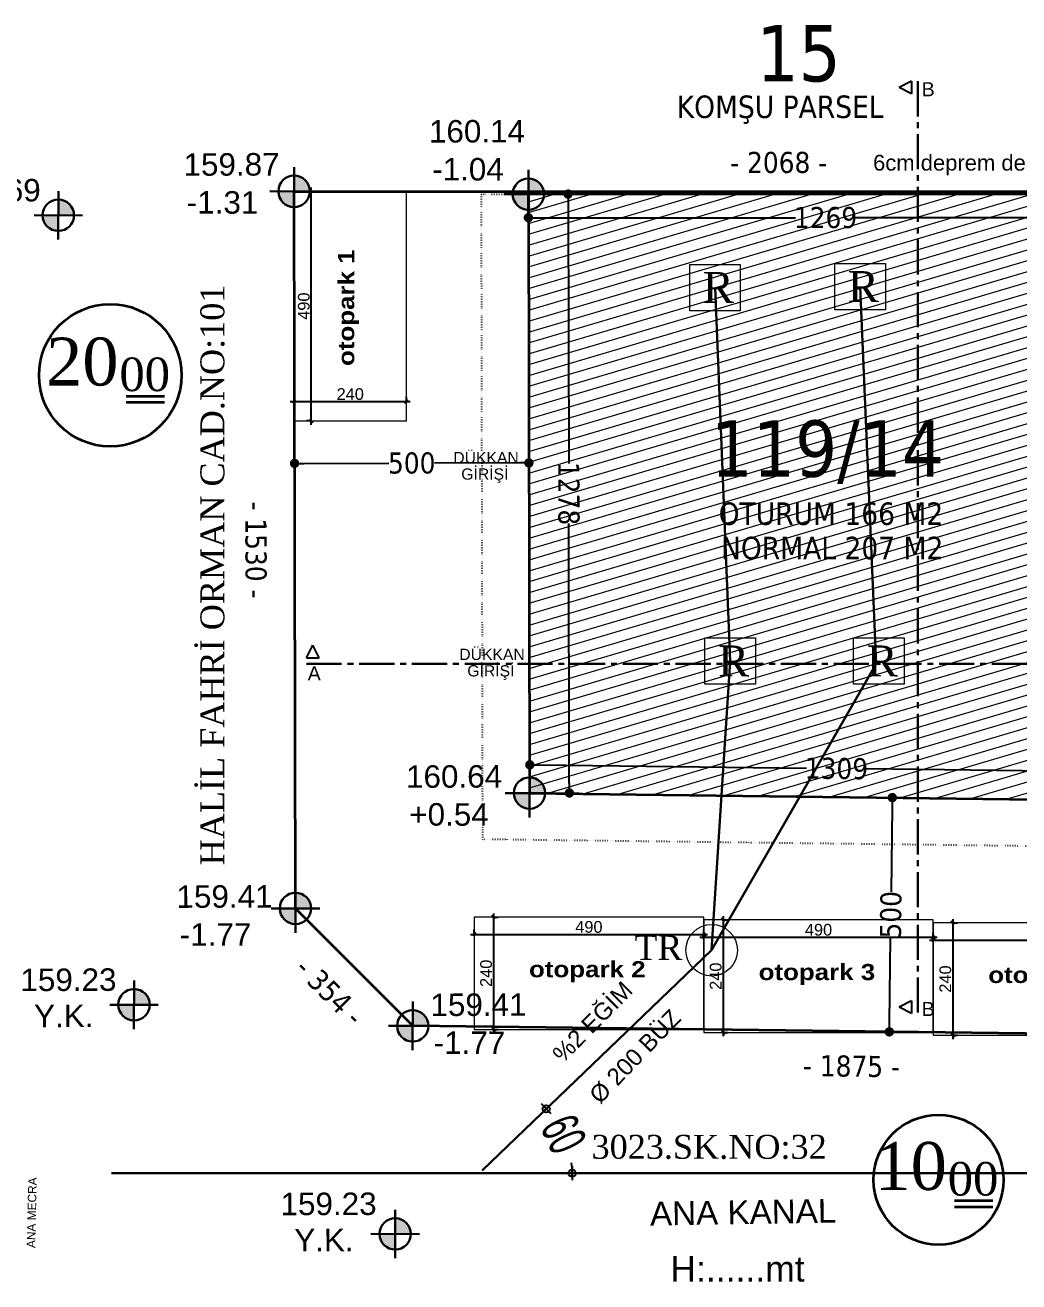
# Model space of a CAD drawing. Extents: x 386248 to 427517, y 4539405 to 4542296.
# Drawn here: x 425588 to 426118, y 4540348 to 4541019 of the extents above; entities that cross this region are included whole.
import ezdxf
from ezdxf.enums import TextEntityAlignment as Align

# ---------------------------------------------------------------- set-up
doc = ezdxf.new("R2010")
doc.units = 0
doc.linetypes.add('ACAD_ISO07W100', pattern=[3.5, 0.5, -3])
doc.linetypes.add('CENTER2', pattern=[1.125, 0.75, -0.125, 0.125, -0.125])
for name, color, linetype, lineweight in [('5CELIKTAR', 252, 'Continuous', 15), ('baca', 9, 'Continuous', 25), ('DUVAR', 4, 'Continuous', 35), ('GOR1', 51, 'Continuous', 25), ('KOTLAR', 63, 'Continuous', 30), ('OLCU10', 2, 'Continuous', 25), ('tarama_1', 147, 'Continuous', 15), ('TEMELUSTU', 2, 'Continuous', 0), ('YAZI', 7, 'Continuous', 25), ('ÖLÇÜ', 7, 'Continuous', 25), ('ölçü20', 1, 'Continuous', 20), ('ÖLÇÜLENDİRME', 63, 'Continuous', 18)]:
    doc.layers.add(name, color=color, linetype=linetype, lineweight=lineweight)
for name, color, linetype in [('DIM', 7, 'Continuous'), ('İÇOLÇÜ', 31, 'Continuous'), ('kapi', 16, 'Continuous'), ('PİS SU', 5, 'PIS_SU'), ('Standart', 7, 'Continuous'), ('VAZİYET', 31, 'Continuous')]:
    doc.layers.add(name, color=color, linetype=linetype)
doc.styles.add('arial_1_18', font='arial.ttf', dxfattribs={"height": 0.2})
doc.styles.add('PıNaR', font='')
doc.styles.get("Standard").update_dxf_attribs({"font": 'arial.ttf'})
doc.styles.add('STYLE1', font='')
doc.styles.add('T', font='ISOt.shx', dxfattribs={"width": 0.6})
doc.styles.add('VAZ', font='tahoma.ttf')
doc.styles.add('Vaziyet Yazı', font='', dxfattribs={"height": 25})
doc.styles.get('PıNaR').set_extended_font_data('Times New Roman Tur')
doc.styles.get('STYLE1').set_extended_font_data('Arial Tur')
doc.styles.get('Vaziyet Yazı').set_extended_font_data('Arial')
doc.linetypes.add('PIS_SU', pattern='A,20,-3,[")",Standard,S=10,R=0,X=-1,Y=-5],-5.7', length=28.7)
doc.dimstyles.new('DOT2', dxfattribs={"dimtxt": 20, "dimasz": 0.7, "dimexe": 5, "dimexo": 5, "dimgap": 6, "dimtad": 1, "dimdec": 0, "dimdsep": 46, "dimtxsty": 'T', "dimblk1": 'SEL2', "dimblk2": 'SEL2', "dimsah": 1, "dimcen": 0, "dimse1": 1, "dimse2": 1, "dimclrd": 256, "dimclre": 256, "dimclrt": 256, "dimadec": 0, "dimazin": 0, "dimtfac": 1, "dimtdec": 0, "dimtix": 1, "dimtmove": 2, "dimatfit": 3, "dimldrblk": 'SEL2', "dimfxl": 1, "dimtolj": 1, "dimtzin": 0, "dimarcsym": 0})
doc.dimstyles.new('Uğur', dxfattribs={"dimtxt": 12, "dimasz": 7, "dimexe": 10, "dimexo": 3, "dimgap": 3, "dimtad": 1, "dimdec": 0, "dimtxsty": 'Standard', "dimblk": 'OBLIQUE', "dimcen": 0, "dimdle": 8, "dimclrd": 252, "dimclre": 252, "dimclrt": 256, "dimadec": 0, "dimazin": 0, "dimtfac": 1, "dimtdec": 0, "dimtix": 1, "dimtmove": 0, "dimatfit": 3, "dimldrblk": 'ORIGIN2', "dimfxl": 30, "dimfxlon": 1, "dimarcsym": 0})
doc.dimstyles.new('VAZİYE-2', dxfattribs={"dimtxt": 45, "dimasz": 20, "dimexe": 20, "dimexo": 30, "dimgap": 1, "dimtad": 0, "dimdec": 0, "dimtxsty": 'VAZ', "dimblk": 'DOT', "dimcen": 0.09, "dimse1": 1, "dimse2": 1, "dimsd1": 1, "dimsd2": 1, "dimclrt": 6, "dimadec": 0, "dimazin": 0, "dimtfac": 1, "dimtdec": 0, "dimtmove": 0, "dimatfit": 3, "dimldrblk": 'DOT', "dimfxl": 1, "dimtolj": 2, "dimarcsym": 0})
doc.dimstyles.new('VAZİYET', dxfattribs={"dimtxt": 45, "dimasz": 20, "dimexe": 20, "dimexo": 30, "dimgap": 1, "dimtad": 0, "dimdec": 0, "dimtxsty": 'VAZ', "dimblk": 'DOT', "dimcen": 0.09, "dimadec": 0, "dimazin": 0, "dimtfac": 1, "dimtdec": 0, "dimtmove": 0, "dimatfit": 3, "dimldrblk": 'DOT', "dimfxl": 1, "dimtolj": 2, "dimarcsym": 0})

# ---------------------------------------------------------------- blocks, each defined once
blk = doc.blocks.new('_Dot')
at = {"color": 0, "linetype": 'ByBlock', "lineweight": -2}
blk.add_line((-0.5, 0), (-1, 0), dxfattribs=at)
at = {"color": 0, "linetype": 'ByBlock', "const_width": 0.5}
blk.add_lwpolyline([(-0.25, 0, 1), (0.25, 0, 1)], format="xyb", close=True, dxfattribs=at)
blk = doc.blocks.new('*D4130')
at = {"layer": 'Defpoints', "color": 0}
for p in [(739.5, 1767.6), (1239.5, 1768.6), (1239.5, 1758.2)]:
    blk.add_point(p, dxfattribs=at)
at = {"layer": 'ÖLÇÜ', "color": 0, "lineweight": -2}
for p, q in [((759.5, 1757.2), (940.9, 1757.6)), ((1219.5, 1758.1), (1038, 1757.8)), ((739.5, 1737.6), (739.5, 1737.2)), ((1239.5, 1738.6), (1239.5, 1738.2))]:
    blk.add_line(p, q, dxfattribs=at)
at = {"layer": 'ÖLÇÜ', "color": 0, "linetype": 'ByBlock', "lineweight": -2, "xscale": 20, "yscale": 20, "zscale": 20}
for p, rotation in [((739.5, 1757.2), 180.1132154473405), ((1239.5, 1758.2), 0.1132154473405343)]:
    blk.add_blockref('_Dot', p, dxfattribs=dict(at, rotation=rotation))
at = {"layer": 'ÖLÇÜ', "color": 0, "insert": (989.5, 1757.7), "char_height": 45, "attachment_point": 5, "rotation": 0.1132, "style": 'VAZ'}
blk.add_mtext('\\A2;500', dxfattribs=at)
blk = doc.blocks.new('*D4131')
at = {"layer": 'Defpoints', "color": 0}
for p in [(2020.3, 1043.9), (2008.8, 544), (2014, 543.9)]:
    blk.add_point(p, dxfattribs=at)
at = {"layer": 'ÖLÇÜ', "color": 0, "lineweight": -2}
for p, q in [((1990.3, 1044.2), (1995.1, 1044.2)), ((2014.8, 1023.9), (2012.6, 842.5)), ((2009.1, 564), (2011.4, 745.4)), ((1984, 544.3), (1988.8, 544.2))]:
    blk.add_line(p, q, dxfattribs=at)
at = {"layer": 'ÖLÇÜ', "color": 0, "linetype": 'ByBlock', "lineweight": -2, "xscale": 20, "yscale": 20, "zscale": 20}
for p, rotation in [((2015.1, 1043.9), 89.28509213834725), ((2008.8, 544), 269.2850921383472)]:
    blk.add_blockref('_Dot', p, dxfattribs=dict(at, rotation=rotation))
at = {"layer": 'ÖLÇÜ', "color": 0, "insert": (2012, 793.9), "char_height": 45, "attachment_point": 5, "rotation": 89.2851, "style": 'VAZ'}
blk.add_mtext('\\A2;500', dxfattribs=at)
blk = doc.blocks.new('*D4133')
at = {"layer": 'Defpoints', "color": 0}
for p in [(1238.4, 2331.8), (1240.9, 1053.6), (1325.9, 1053.8)]:
    blk.add_point(p, dxfattribs=at)
at = {"layer": 'ÖLÇÜ', "color": 0, "lineweight": -2}
for p, q in [((1268.4, 2331.8), (1343.3, 2332)), ((1323.4, 2311.9), (1324.5, 1756.9)), ((1325.8, 1073.8), (1324.7, 1628.8)), ((1270.9, 1053.6), (1345.9, 1053.8))]:
    blk.add_line(p, q, dxfattribs=at)
at = {"layer": 'ÖLÇÜ', "color": 0, "linetype": 'ByBlock', "lineweight": -2, "xscale": 20, "yscale": 20, "zscale": 20}
for p, rotation in [((1323.3, 2331.9), 90.11321544724122), ((1325.9, 1053.8), 270.1132154472412)]:
    blk.add_blockref('_Dot', p, dxfattribs=dict(at, rotation=rotation))
at = {"layer": 'ÖLÇÜ', "color": 0, "insert": (1324.6, 1692.8), "char_height": 45, "attachment_point": 5, "rotation": 270.1132, "style": 'VAZ'}
blk.add_mtext('\\A2;1278', dxfattribs=at)
blk = doc.blocks.new('*D4134')
at = {"layer": 'Defpoints', "color": 0}
for p in [(2550.2, 1097.6), (1240.9, 1053.6), (2549.5, 1037.3)]:
    blk.add_point(p, dxfattribs=at)
at = {"layer": 'ÖLÇÜ', "color": 0, "lineweight": -2}
for p, q in [((1241.3, 1083.6), (1241.9, 1133.9)), ((1261.6, 1113.7), (1832.1, 1106.6)), ((2530.2, 1097.9), (1959.8, 1105)), ((2549.9, 1067.3), (2550.5, 1117.6))]:
    blk.add_line(p, q, dxfattribs=at)
at = {"layer": 'ÖLÇÜ', "color": 0, "linetype": 'ByBlock', "lineweight": -2, "xscale": 20, "yscale": 20, "zscale": 20}
for p, rotation in [((1241.6, 1113.9), 179.2850921383502), ((2550.2, 1097.6), 359.2850921383502)]:
    blk.add_blockref('_Dot', p, dxfattribs=dict(at, rotation=rotation))
at = {"layer": 'ÖLÇÜ', "color": 0, "insert": (1895.9, 1105.8), "char_height": 45, "attachment_point": 5, "rotation": 359.2851, "style": 'VAZ'}
blk.add_mtext('\\A2;1309', dxfattribs=at)
blk = doc.blocks.new('*D4136')
at = {"layer": 'Defpoints', "color": 0}
for p in [(1238.4, 2331.8), (2506.9, 2331.8), (2506.9, 2281.5)]:
    blk.add_point(p, dxfattribs=at)
at = {"layer": 'ÖLÇÜ', "color": 0, "lineweight": -2}
for p, q in [((1238.4, 2301.8), (1238.4, 2261.5)), ((1258.4, 2281.5), (1808.7, 2281.5)), ((2486.9, 2281.5), (1936.5, 2281.5)), ((2506.9, 2301.8), (2506.9, 2261.5))]:
    blk.add_line(p, q, dxfattribs=at)
at = {"layer": 'ÖLÇÜ', "color": 0, "linetype": 'ByBlock', "lineweight": -2, "xscale": 20, "yscale": 20, "zscale": 20, "rotation": 180}
blk.add_blockref('_Dot', (1238.4, 2281.5), dxfattribs=at)
at = {"layer": 'ÖLÇÜ', "color": 0, "linetype": 'ByBlock', "lineweight": -2, "xscale": 20, "yscale": 20, "zscale": 20}
blk.add_blockref('_Dot', (2506.9, 2281.5), dxfattribs=at)
at = {"layer": 'ÖLÇÜ', "color": 0, "insert": (1872.6, 2281.5), "char_height": 45, "attachment_point": 5, "style": 'VAZ'}
blk.add_mtext('\\A2;1269', dxfattribs=at)
blk = doc.blocks.new('*D4137')
at = {"layer": 'Defpoints', "color": 0}
for p in [(2806.8, 2399.1), (738.3, 2337.8), (2806.8, 2337.8)]:
    blk.add_point(p, dxfattribs=at)
at = {"layer": 'ölçü20', "color": 6, "insert": (1772.6, 2399.1), "char_height": 45, "attachment_point": 5, "style": 'VAZ'}
blk.add_mtext('\\A2;- 2068 -', dxfattribs=at)
blk = doc.blocks.new('*D4138')
at = {"layer": 'Defpoints', "color": 0}
for p in [(738.3, 2337.8), (658.4, 807.2), (741.4, 807.4)]:
    blk.add_point(p, dxfattribs=at)
at = {"layer": 'ölçü20', "color": 6, "insert": (656.9, 1572.4), "char_height": 45, "attachment_point": 5, "rotation": 270.1132, "style": 'VAZ'}
blk.add_mtext('\\A2;- 1530 -', dxfattribs=at)
blk = doc.blocks.new('*D4139')
at = {"layer": 'Defpoints', "color": 0}
for p in [(741.4, 807.4), (689.3, 755.5), (991.6, 556.7)]:
    blk.add_point(p, dxfattribs=at)
at = {"layer": 'ölçü20', "color": 6, "insert": (814.5, 630.1), "char_height": 45, "attachment_point": 5, "rotation": 314.9466, "style": 'VAZ'}
blk.add_mtext('\\A2;- 354 -', dxfattribs=at)
blk = doc.blocks.new('*D4140')
at = {"layer": 'Defpoints', "color": 0}
for p in [(991.6, 556.7), (2866.2, 533.3), (2865.3, 458.7)]:
    blk.add_point(p, dxfattribs=at)
at = {"layer": 'ölçü20', "color": 6, "insert": (1928, 470.4), "char_height": 45, "attachment_point": 5, "rotation": 359.2851, "style": 'VAZ'}
blk.add_mtext('\\A2;- 1875 -', dxfattribs=at)
blk = doc.blocks.new('KT')
at = {"layer": 'baca', "lineweight": 30}
for points in [[(387018, 4544506.5, 0.198912), (386994.3, 4544516.4), (386994.2, 4544482.9), (387027.7, 4544482.8, 0.198912)], [(386960.7, 4544483, 0.198912), (386970.4, 4544459.2, 0.198912), (386994.1, 4544449.3), (386994.2, 4544482.9)]]:
    blk.add_hatch(color=256, dxfattribs=at).paths.add_polyline_path(points)
at = {"layer": 'KOTLAR', "color": 1}
for p, q in [((386994.3, 4544534.7), (386994, 4544431)), ((386942.4, 4544483), (387046, 4544482.7))]:
    blk.add_line(p, q, dxfattribs=at)
blk.add_circle((386994.2, 4544482.9), 33.5, dxfattribs=at)
blk = doc.blocks.new('G$C5DD4B624')
at = {"layer": 'Standart', "color": 2, "linetype": 'Continuous', "lineweight": -3, "ltscale": 100}
for points in [[(1052.2, 2101.9), (1025.5, 2088.6)], [(1052.2, 2101.9), (1052.2, 2075.3)], [(1052.2, 2075.3), (1025.5, 2088.6)], [(-239.1, 871.7), (-225.8, 898.4)], [(-212.4, 871.7), (-225.8, 898.4)], [(1993, 871.7), (2006.3, 898.4)], [(2019.6, 871.7), (2006.3, 898.4)], [(-239.1, 871.7), (-212.4, 871.7)], [(1993, 871.7), (2019.6, 871.7)], [(1052.2, 139.3), (1025.5, 126)], [(1052.2, 139.3), (1052.2, 112.7)], [(1052.2, 112.7), (1025.5, 126)]]:
    blk.add_lwpolyline(points, dxfattribs=at)
at = {"layer": 'Standart', "color": 2, "linetype": 'CENTER2', "lineweight": 30, "ltscale": 100}
for points in [[(1065.5, 2101.9), (1065.5, 112.7)], [(-239.1, 858.4), (2019.6, 858.4)]]:
    blk.add_lwpolyline(points, dxfattribs=at)
at = {"layer": 'Standart', "color": 51, "linetype": 'Continuous', "lineweight": -3, "ltscale": 100, "style": 'arial_1_18'}
for s, p in [('B', (1073.6, 2070)), ('A', (-236.6, 823.4)), ('A', (1991.4, 823.4)), ('B', (1073.6, 107.1))]:
    blk.add_text(s, height=30, dxfattribs=at).set_placement(p)
blk = doc.blocks.new('_Oblique')
at = {"color": 0, "linetype": 'ByBlock', "lineweight": -2}
blk.add_line((-0.5, -0.5), (0.5, 0.5), dxfattribs=at)
blk = doc.blocks.new('*D4143')
at = {"layer": '5CELIKTAR', "color": 252, "lineweight": -2}
for p, q in [((2144.1, 784.7), (2144.1, 528.7)), ((2142.1, 776.7), (2154.1, 776.7)), ((2142.1, 536.7), (2154.1, 536.7))]:
    blk.add_line(p, q, dxfattribs=at)
at = {"layer": 'Defpoints', "color": 0}
for p in [(2124.3, 776.7), (2124.3, 536.7), (2144.1, 536.7)]:
    blk.add_point(p, dxfattribs=at)
at = {"layer": '5CELIKTAR', "color": 252, "linetype": 'ByBlock', "lineweight": -2, "xscale": 7, "yscale": 7, "zscale": 7}
for p, rotation in [((2144.1, 776.7), 90), ((2144.1, 536.7), 270)]:
    blk.add_blockref('_Oblique', p, dxfattribs=dict(at, rotation=rotation))
at = {"layer": '5CELIKTAR', "insert": (2128.3, 656.7), "char_height": 25, "attachment_point": 5, "rotation": 90}
blk.add_mtext('240', dxfattribs=at)
blk = doc.blocks.new('_Origin2')
at = {"color": 0, "lineweight": -2}
blk.add_line((-0.5, 0), (-1, 0), dxfattribs=at)
for radius in [0.5, 0.25]:
    blk.add_circle((0, 0), radius, dxfattribs=at)
blk = doc.blocks.new('*D4144')
at = {"layer": '5CELIKTAR', "color": 252, "lineweight": -2}
for p, q in [((2094.6, 739.8), (2600.6, 739.8)), ((2102.6, 739.8), (2102.6, 749.8)), ((2592.6, 737.8), (2592.6, 749.8))]:
    blk.add_line(p, q, dxfattribs=at)
at = {"layer": 'Defpoints', "color": 0}
for p in [(2102.6, 738.7), (2592.6, 739.8), (2592.6, 725.3)]:
    blk.add_point(p, dxfattribs=at)
at = {"layer": '5CELIKTAR', "color": 252, "linetype": 'ByBlock', "lineweight": -2, "xscale": 7, "yscale": 7, "zscale": 7, "rotation": 180}
blk.add_blockref('_Oblique', (2102.6, 739.8), dxfattribs=at)
at = {"layer": '5CELIKTAR', "color": 252, "linetype": 'ByBlock', "lineweight": -2, "xscale": 7, "yscale": 7, "zscale": 7}
blk.add_blockref('_Oblique', (2592.6, 739.8), dxfattribs=at)
at = {"layer": '5CELIKTAR', "insert": (2347.6, 755.6), "char_height": 25, "attachment_point": 5}
blk.add_mtext('490', dxfattribs=at)
blk = doc.blocks.new('*D4145')
at = {"layer": '5CELIKTAR', "color": 252, "lineweight": -2}
for p, q in [((1652.1, 782.8), (1664.1, 782.8)), ((1654.1, 790.8), (1654.1, 534.8)), ((1652.1, 542.8), (1664.1, 542.8))]:
    blk.add_line(p, q, dxfattribs=at)
at = {"layer": 'Defpoints', "color": 0}
for p in [(1634.3, 782.8), (1634.3, 542.8), (1654.1, 542.8)]:
    blk.add_point(p, dxfattribs=at)
at = {"layer": '5CELIKTAR', "color": 252, "linetype": 'ByBlock', "lineweight": -2, "xscale": 7, "yscale": 7, "zscale": 7}
for p, rotation in [((1654.1, 782.8), 90), ((1654.1, 542.8), 270)]:
    blk.add_blockref('_Oblique', p, dxfattribs=dict(at, rotation=rotation))
at = {"layer": '5CELIKTAR', "insert": (1638.3, 662.8), "char_height": 25, "attachment_point": 5, "rotation": 90}
blk.add_mtext('240', dxfattribs=at)
blk = doc.blocks.new('*D4146')
at = {"layer": '5CELIKTAR', "color": 252, "lineweight": -2}
for p, q in [((1612.6, 745.9), (1612.6, 755.9)), ((2102.6, 743.9), (2102.6, 755.9)), ((1604.6, 745.9), (2110.6, 745.9))]:
    blk.add_line(p, q, dxfattribs=at)
at = {"layer": 'Defpoints', "color": 0}
for p in [(1612.6, 744.8), (2102.6, 745.9), (2102.6, 731.4)]:
    blk.add_point(p, dxfattribs=at)
at = {"layer": '5CELIKTAR', "color": 252, "linetype": 'ByBlock', "lineweight": -2, "xscale": 7, "yscale": 7, "zscale": 7, "rotation": 180}
blk.add_blockref('_Oblique', (1612.6, 745.9), dxfattribs=at)
at = {"layer": '5CELIKTAR', "color": 252, "linetype": 'ByBlock', "lineweight": -2, "xscale": 7, "yscale": 7, "zscale": 7}
blk.add_blockref('_Oblique', (2102.6, 745.9), dxfattribs=at)
at = {"layer": '5CELIKTAR', "insert": (1857.6, 761.7), "char_height": 25, "attachment_point": 5}
blk.add_mtext('490', dxfattribs=at)
blk = doc.blocks.new('*D4147')
at = {"layer": '5CELIKTAR', "color": 252, "lineweight": -2}
for p, q in [((1162.1, 788.9), (1174.1, 788.9)), ((1164.1, 796.9), (1164.1, 540.9)), ((1162.1, 548.9), (1174.1, 548.9))]:
    blk.add_line(p, q, dxfattribs=at)
at = {"layer": 'Defpoints', "color": 0}
for p in [(1144.3, 788.9), (1144.3, 548.9), (1164.1, 548.9)]:
    blk.add_point(p, dxfattribs=at)
at = {"layer": '5CELIKTAR', "color": 252, "linetype": 'ByBlock', "lineweight": -2, "xscale": 7, "yscale": 7, "zscale": 7}
for p, rotation in [((1164.1, 788.9), 90), ((1164.1, 548.9), 270)]:
    blk.add_blockref('_Oblique', p, dxfattribs=dict(at, rotation=rotation))
at = {"layer": '5CELIKTAR', "insert": (1148.3, 668.9), "char_height": 25, "attachment_point": 5, "rotation": 90}
blk.add_mtext('240', dxfattribs=at)
blk = doc.blocks.new('*D4148')
at = {"layer": '5CELIKTAR', "color": 252, "lineweight": -2}
for p, q in [((1114.6, 752.1), (1620.6, 752.1)), ((1122.6, 752.1), (1122.6, 762.1)), ((1612.6, 750.1), (1612.6, 762.1))]:
    blk.add_line(p, q, dxfattribs=at)
at = {"layer": 'Defpoints', "color": 0}
for p in [(1612.6, 752.1), (1122.6, 750.9), (1612.6, 737.5)]:
    blk.add_point(p, dxfattribs=at)
at = {"layer": '5CELIKTAR', "color": 252, "linetype": 'ByBlock', "lineweight": -2, "xscale": 7, "yscale": 7, "zscale": 7, "rotation": 180}
blk.add_blockref('_Oblique', (1122.6, 752.1), dxfattribs=at)
at = {"layer": '5CELIKTAR', "color": 252, "linetype": 'ByBlock', "lineweight": -2, "xscale": 7, "yscale": 7, "zscale": 7}
blk.add_blockref('_Oblique', (1612.6, 752.1), dxfattribs=at)
at = {"layer": '5CELIKTAR', "insert": (1367.6, 767.8), "char_height": 25, "attachment_point": 5}
blk.add_mtext('490', dxfattribs=at)
blk = doc.blocks.new('*D4149')
at = {"layer": '5CELIKTAR', "color": 252, "lineweight": -2}
for p, q in [((730.3, 1889.3), (986.3, 1889.3)), ((738.3, 1887.3), (738.3, 1899.3)), ((978.3, 1887.3), (978.3, 1899.3))]:
    blk.add_line(p, q, dxfattribs=at)
at = {"layer": 'Defpoints', "color": 0}
for p in [(978.3, 1889.3), (738.3, 1869.4), (978.3, 1869.4)]:
    blk.add_point(p, dxfattribs=at)
at = {"layer": '5CELIKTAR', "color": 252, "linetype": 'ByBlock', "lineweight": -2, "xscale": 7, "yscale": 7, "zscale": 7, "rotation": 180}
blk.add_blockref('_Oblique', (738.3, 1889.3), dxfattribs=at)
at = {"layer": '5CELIKTAR', "color": 252, "linetype": 'ByBlock', "lineweight": -2, "xscale": 7, "yscale": 7, "zscale": 7}
blk.add_blockref('_Oblique', (978.3, 1889.3), dxfattribs=at)
at = {"layer": '5CELIKTAR', "insert": (858.3, 1905), "char_height": 25, "attachment_point": 5}
blk.add_mtext('240', dxfattribs=at)
blk = doc.blocks.new('*D4150')
at = {"layer": '5CELIKTAR', "color": 252, "lineweight": -2}
for p, q in [((777.2, 2337.8), (765.2, 2337.8)), ((775.2, 1839.8), (775.2, 2345.8)), ((775.2, 1847.8), (765.2, 1847.8))]:
    blk.add_line(p, q, dxfattribs=at)
at = {"layer": 'Defpoints', "color": 0}
for p in [(775.2, 2337.8), (789.7, 2337.8), (776.3, 1847.8)]:
    blk.add_point(p, dxfattribs=at)
at = {"layer": '5CELIKTAR', "color": 252, "linetype": 'ByBlock', "lineweight": -2, "xscale": 7, "yscale": 7, "zscale": 7}
for p, rotation in [((775.2, 2337.8), 90), ((775.2, 1847.8), 270)]:
    blk.add_blockref('_Oblique', p, dxfattribs=dict(at, rotation=rotation))
at = {"layer": '5CELIKTAR', "insert": (759.4, 2092.8), "char_height": 25, "attachment_point": 5, "rotation": 90}
blk.add_mtext('490', dxfattribs=at)
blk = doc.blocks.new('SEL2')
at = {"layer": 'OLCU10'}
for p, q in [((5.25, 0), (-5.25, 0)), ((0, 5.25), (0, -3.95))]:
    blk.add_line(p, q, dxfattribs=at)
blk.add_circle((0, 0), 2.75, dxfattribs=at)
blk = doc.blocks.new('*D4068')
at = {"layer": 'Defpoints', "color": 0}
for p in [(425954.01, 4540524.97), (425878, 4540418.49), (425633.8, 4540405.99), (425831.66, 4540407.52), (426317.32, 4540405.99)]:
    blk.add_point(p, dxfattribs=at)
at = {"layer": 'DIM', "lineweight": -2}
for start, end in [(44.63813, 45.4477), (43.40596, 43.82856), (0, 6.41933), (358.38086, 359.19043)]:
    blk.add_arc((425830.06, 4540405.99), 49.54, start, end, dxfattribs=at)
at = {"layer": 'DIM', "linetype": 'ByBlock', "lineweight": -2, "xscale": 0.7, "yscale": 0.7, "zscale": 0.7}
for p, rotation in [((425865.8, 4540440.3), 314.2333428365275), ((425879.6, 4540405.99), 89.59521483329505)]:
    blk.add_blockref('SEL2', p, dxfattribs=dict(at, rotation=rotation))
at = {"layer": 'DIM', "insert": (425874.99, 4540426.86), "char_height": 20, "attachment_point": 5, "rotation": 294.91265, "style": 'T'}
blk.add_mtext('\\A1;60', dxfattribs=at)
blk = doc.blocks.new('G$C4DAE90D5')
at = {"layer": 'tarama_1'}
h = blk.add_hatch(dxfattribs=at)
h.set_pattern_fill('ANSI31', color=251, scale=7, angle=331.4672)
h.set_pattern_definition([(16.467198, (-65181.334, 119848.467), (-6.30004, 21.313379), [])])
h.paths.add_polyline_path([(1238.4, 2331.8), (1240.9, 1053.6), (2549.5, 1037.3), (2506.9, 2331.8)])
h.paths.add_polyline_path([(1634.6, 1686.9), (2153.6, 1686.9), (2153.6, 1612.9), (1634.6, 1612.9)], flags=24)
h.paths.add_polyline_path([(1642.4, 1613.6), (2150, 1613.6), (2150, 1539.6), (1642.4, 1539.6)], flags=24)
h.paths.add_polyline_path([(1615.6, 1884.2), (2166.9, 1884.2), (2166.9, 1672.7), (1615.6, 1672.7)], flags=24)
h.paths.add_polyline_path([(1370.5, 1767.2), (1370.8, 1618.6), (1278.7, 1618.5), (1278.4, 1767)], flags=24)
h.paths.add_polyline_path([(1822.4, 1152.6), (1970.6, 1150.8), (1969.5, 1058.9), (1821.2, 1060.8)], flags=24)
h.paths.add_polyline_path([(1798.5, 2327.4), (1946.7, 2327.4), (1946.7, 2235.6), (1798.5, 2235.6)], flags=24)
h.paths.add_polyline_path([(2511.7, 1757.8), (2516.5, 1610.3), (2424.7, 1607.3), (2419.9, 1754.8)], flags=24)
at = {"layer": '5CELIKTAR'}
for points in [[(738.3, 2337.8), (738.3, 1847.8), (978.3, 1847.8), (978.3, 2337.8)], [(1612.6, 788.9), (1122.6, 788.9), (1122.6, 548.9), (1612.6, 548.9)], [(2102.6, 782.8), (1612.6, 782.8), (1612.6, 542.8), (2102.6, 542.8)], [(2592.6, 776.7), (2102.6, 776.7), (2102.6, 536.7), (2592.6, 536.7)]]:
    blk.add_lwpolyline(points, close=True, dxfattribs=at)
at = {"layer": 'DUVAR'}
for p, q in [((462.2, 1900.3), (380.3, 1900.3)), ((462.2, 1886.8), (380.3, 1886.8)), ((2229.9, 183.5), (2148, 183.5)), ((2229.9, 170), (2148, 170))]:
    blk.add_line(p, q, dxfattribs=at)
blk.add_lwpolyline([(2866.2, 533.3), (991.6, 556.7), (741.4, 807.4), (738.3, 2337.8), (2806.8, 2337.8), (2866.2, 533.3)], dxfattribs=at)
at = {"layer": 'DUVAR', "color": 102}
blk.add_lwpolyline([(2506.9, 2331.8), (1238.4, 2331.8), (1240.9, 1053.6), (2549.5, 1037.3)], close=True, dxfattribs=at)
at = {"layer": 'DUVAR'}
for centre, radius in [((346.2, 1945.2), 152), ((2113.8, 228.3), 138.6)]:
    blk.add_circle(centre, radius, dxfattribs=at)
at = {"layer": 'İÇOLÇÜ', "color": 202, "linetype": 'ACAD_ISO07W100'}
blk.add_lwpolyline([(1138.4, 2331.8), (2606.9, 2331.8), (2652.9, 936), (1141.1, 954.8)], close=True, dxfattribs=at)
at = {"layer": 'GOR1'}
blk.add_blockref('G$C5DD4B624', (1004.1, 470.7), dxfattribs=at)
at = {"layer": 'KOTLAR'}
for p in [(-386255.8, -4542145.1), (-385755.8, -4542151.1), (-386758.9, -4542196.2), (-385753.3, -4543429.3), (-386252.8, -4543675.5), (-386597.3, -4543881), (-386002.5, -4543926.2), (-386040, -4544370.2)]:
    blk.add_blockref('KT', p, dxfattribs=at)
at = {"layer": '5CELIKTAR', "lineweight": -2, "insert": (854.8, 2089.4), "char_height": 28.8, "width": 472.32, "attachment_point": 5, "rotation": 90, "style": 'Vaziyet Yazı'}
blk.add_mtext('{\\fArial Black|b0|i0|c162|p34;\\H1.2x;otopark 1}', dxfattribs=at)
at = {"layer": '5CELIKTAR', "lineweight": -2, "char_height": 28.8, "width": 472.32, "attachment_point": 5, "style": 'Vaziyet Yazı'}
for s, insert in [('{\\fArial Black|b0|i0|c162|p34;\\H1.2x;otopark 2}', (1364.2, 672.5)), ('{\\fArial Black|b0|i0|c162|p34;\\H1.2x;otopark 3}', (1854.2, 666.4)), ('{\\fArial Black|b0|i0|c162|p34;\\H1.2x;otopark 4}', (2344.2, 660.3))]:
    blk.add_mtext(s, dxfattribs=dict(at, insert=insert))
at = {"layer": 'DUVAR', "style": 'PıNaR'}
for s, height, p in [('20', 102.21, (209.4, 1923.4)), ('00', 71.55, (365.7, 1911.5)), ('10', 102.21, (1977.1, 206.6)), ('00', 71.55, (2133.4, 194.6))]:
    blk.add_text(s, height=height, dxfattribs=at).set_placement(p)
at = {"layer": 'kapi', "color": 232, "style": 'PıNaR'}
blk.add_text('HALİL FAHRİ ORMAN CAD.NO:101', height=51.106, rotation=90, dxfattribs=at).set_placement((589.6, 899.4))
blk.add_text('3023.SK.NO:32', height=51.106, dxfattribs=at).set_placement((1373.3, 273.1))
at = {"layer": 'KOTLAR', "style": 'VAZ'}
for s, p in [('KOMŞU PARSEL', (1555.1, 2494.3)), ('OTURUM 166 M2', (1644.5, 1625.9)), ('NORMAL 207 M2', (1649.6, 1552.6))]:
    blk.add_text(s, height=48, dxfattribs=at).set_placement(p)
at = {"layer": 'KOTLAR', "color": 1, "linetype": 'Continuous'}
for s, rotation, p in [('160.14', 0.1668, (1026.3, 2441.8)), ('159.87', 0.1668, (502.6, 2371)), ('-1.04', 359.8332, (1033.1, 2361.2)), ('159.69', 0.1668, (-7.2, 2315.7)), ('-1.31', 359.8332, (509.4, 2290.5)), ('160.64', 0.1668, (977.4, 1064.8)), ('+0.54', 359.8332, (984.2, 984.3)), ('159.41', 0.1668, (487.6, 808.6)), ('-1.77', 359.8332, (494.4, 728)), ('159.23', 0.1668, (154.5, 630.9)), ('159.41', 0.1668, (1029.5, 577.7)), ('Y.K.', 0.1668, (183.7, 553.8)), ('-1.77', 359.8332, (1036.3, 497.1)), ('159.23', 0.1668, (709.6, 152.6)), ('Y.K.', 0.1668, (738.9, 75.5))]:
    blk.add_text(s, height=48, rotation=rotation, dxfattribs=at).set_placement(p)
at = {"layer": 'KOTLAR', "color": 251, "linetype": 'Continuous'}
blk.add_text('6cm deprem derzi', height=33.6, dxfattribs=at).set_placement((1974, 2382.1))
at = {"layer": 'YAZI', "color": 232}
for s, p in [('DÜKKAN', (1148.1, 1757.5)), ('GİRİŞİ', (1145.6, 1722.5)), ('DÜKKAN', (1160.9, 1337.6)), ('GİRİŞİ', (1158.4, 1302.5))]:
    blk.add_text(s, height=24, dxfattribs=at).set_placement(p, align=Align.CENTER)
at = {"layer": 'ÖLÇÜLENDİRME', "style": 'VAZ'}
for s, p in [('15', (1725.1, 2572.5)), ('119/14', (1627.4, 1728.8))]:
    blk.add_text(s, height=120, dxfattribs=at).set_placement(p)
at = {"layer": '5CELIKTAR'}
for base, p1, p2, angle, override, picture, middle in [((775.2, 2337.8), (776.3, 1847.8), (789.7, 2337.8), 90, {"dimtxt": 25, "dimfxl": 2}, '*D4150', (759.4, 2092.8)), ((978.3, 1889.3), (738.3, 1869.4), (978.3, 1869.4), 180, {"dimtxt": 25, "dimtxsty": 'Standard', "dimldrblk": 'Origin2', "dimfxl": 2}, '*D4149', (858.3, 1905)), ((1164.1, 548.9), (1144.3, 788.9), (1144.3, 548.9), 90, {"dimtxt": 25, "dimtxsty": 'Standard', "dimldrblk": 'Origin2', "dimfxl": 2}, '*D4147', (1148.3, 668.9)), ((1654.1, 542.8), (1634.3, 782.8), (1634.3, 542.8), 90, {"dimtxt": 25, "dimtxsty": 'Standard', "dimldrblk": 'Origin2', "dimfxl": 2}, '*D4145', (1638.3, 662.8)), ((2144.1, 536.7), (2124.3, 776.7), (2124.3, 536.7), 90, {"dimtxt": 25, "dimtxsty": 'Standard', "dimldrblk": 'Origin2', "dimfxl": 2}, '*D4143', (2128.3, 656.7))]:
    dim = blk.add_linear_dim(base=base, p1=p1, p2=p2, angle=angle, dimstyle='Uğur', override=override, dxfattribs=at)
    dim.commit()
    dim.dimension.update_dxf_attribs({"geometry": picture, "text_midpoint": middle})
for base, p1, p2, picture, middle in [((1612.6, 752.1), (1122.6, 750.9), (1612.6, 737.5), '*D4148', (1367.6, 767.8)), ((2102.6, 745.9), (1612.6, 744.8), (2102.6, 731.4), '*D4146', (1857.6, 761.7)), ((2592.6, 739.8), (2102.6, 738.7), (2592.6, 725.3), '*D4144', (2347.6, 755.6))]:
    dim = blk.add_linear_dim(base=base, p1=p1, p2=p2, dimstyle='Uğur', override={"dimtxt": 25, "dimfxl": 2}, dxfattribs=at)
    dim.commit()
    dim.dimension.update_dxf_attribs({"geometry": picture, "text_midpoint": middle})
at = {"layer": 'ÖLÇÜ', "color": 140}
for p1, p2, distance, picture, middle in [((1238.4, 2331.8), (1240.9, 1053.6), 85, '*D4133', (1324.6, 1692.8)), ((1238.3585, 2331.7541), (2506.8644, 2331.7541), -50.247, '*D4136', (1872.6114, 2281.5071)), ((739.5, 1767.6), (1239.5, 1768.6), -10.4, '*D4130', (989.5, 1757.7)), ((1240.9, 1053.6), (2549.5, 1037.3), 60.4, '*D4134', (1895.9, 1105.8)), ((2020.3, 1043.9), (2014, 543.9), -5.2, '*D4131', (2012, 793.9))]:
    dim = blk.add_aligned_dim(p1=p1, p2=p2, distance=distance, dimstyle='VAZİYET', override={"dimtxsty": 'VAZ', "dimldrblk": 'Dot'}, dxfattribs=at)
    dim.commit()
    dim.dimension.update_dxf_attribs({"geometry": picture, "text_midpoint": middle})
at = {"layer": 'ölçü20', "color": 6}
for p1, p2, distance, picture, middle in [((738.3456, 2337.7541), (2806.8294, 2337.7541), 61.3081, '*D4137', (1772.5875, 2399.0622)), ((738.3, 2337.8), (741.4, 807.4), -83, '*D4138', (656.9, 1572.4)), ((991.6, 556.7), (741.4, 807.4), 73.5, '*D4139', (814.5, 630.1)), ((991.6, 556.7), (2866.2, 533.3), -74.6, '*D4140', (1928, 470.4))]:
    dim = blk.add_aligned_dim(p1=p1, p2=p2, distance=distance, dimstyle='VAZİYE-2', override={"dimpost": '- <> -', "dimtxsty": 'VAZ', "dimldrblk": 'Dot'}, dxfattribs=at)
    dim.commit()
    dim.dimension.update_dxf_attribs({"geometry": picture, "text_midpoint": middle})

msp = doc.modelspace()

# ---------------------------------------------------------------- linework, layer by layer
at = {"layer": 'PİS SU', "lineweight": 30, "elevation": 0.322}
for points in [[(426033.196, 4540878.977), (426041.745, 4540677.696), (425954.009, 4540524.971)], [(425955.791, 4540878.487), (425963.942, 4540679.243), (425954.009, 4540524.971)], [(425954.009, 4540524.971), (425831.656, 4540407.521)]]:
    msp.add_lwpolyline(points, dxfattribs=at)
at = {"layer": 'PİS SU', "lineweight": 30}
msp.add_lwpolyline([(426317.319, 4540405.991), (425633.805, 4540405.991)], dxfattribs=at)
at = {"layer": 'TEMELUSTU', "color": 2, "lineweight": 20, "elevation": 0.322}
for points in [[(425942.297, 4540890.88), (425969.286, 4540890.88), (425969.286, 4540866.095), (425942.297, 4540866.095)], [(426019.701, 4540891.37), (426046.691, 4540891.37), (426046.691, 4540866.585), (426019.701, 4540866.585)], [(425950.447, 4540691.636), (425977.437, 4540691.636), (425977.437, 4540666.851), (425950.447, 4540666.851)], [(426029.751, 4540691.636), (426056.74, 4540691.636), (426056.74, 4540666.851), (426029.751, 4540666.851)]]:
    msp.add_lwpolyline(points, close=True, dxfattribs=at)
at = {"layer": 'TEMELUSTU', "color": 2, "lineweight": 20}
msp.add_circle((425954.009, 4540524.971), 13.754, dxfattribs=at)

# ---------------------------------------------------------------- block references
at = {"layer": 'GOR1', "xscale": 0.25, "yscale": 0.25, "zscale": 0.25}
msp.add_blockref('G$C4DAE90D5', (425546.612, 4540345.423), dxfattribs=at)

# ---------------------------------------------------------------- texts
at = {"layer": 'TEMELUSTU', "color": 2, "lineweight": 20, "style": 'PıNaR'}
for s, height, p in [('R', 16.562, (425957.55, 4540870.27)), ('R', 16.562, (426034.955, 4540870.76)), ('R', 16.562, (425965.701, 4540671.026)), ('R', 16.562, (426045.004, 4540671.026)), ('TR', 13.2498, (425925.636, 4540519.773))]:
    msp.add_text(s, height=height, rotation=359.940482, dxfattribs=at).set_placement(p, align=Align.CENTER)
at = {"layer": 'VAZİYET', "style": 'STYLE1'}
for s, height, rotation, p in [('%%%2 EĞİM', 9.0558, 45.397889, (425874.656, 4540464.257, 0.322)), ('%%C 200 BÜZ ', 9.05582, 46.068249, (425894.378, 4540442.438, 0.322)), ('ANA MECRA', 4.5392, 88.703376, (425593.116, 4540366.028, 297.445)), ('ANA KANAL', 12.6781, 0.941209, (425921.203, 4540378.052))]:
    msp.add_text(s, height=height, rotation=rotation, dxfattribs=at).set_placement(p)
at = {"layer": 'VAZİYET'}
msp.add_text('H:......mt', height=13.5837, dxfattribs=at).set_placement((425931.955, 4540348.181))

# ---------------------------------------------------------------- dimensions: what is measured, and where the dimension line sits
at = {"layer": 'DIM'}
dim = msp.add_angular_dim_2l(base=(425878.001, 4540418.486), line1=((426317.319, 4540405.991), (425633.805, 4540405.991)), line2=((425954.009, 4540524.971, 0.322), (425831.656, 4540407.521, 0.322)), text='\\A1;60', dimstyle='DOT2', override={"dimtxsty": 'T'}, dxfattribs=at)
dim.commit()
dim.dimension.update_dxf_attribs({"geometry": '*D4068', "text_midpoint": (425874.993, 4540426.859), "dimtype": 162})

doc.saveas('drawing.dxf')
